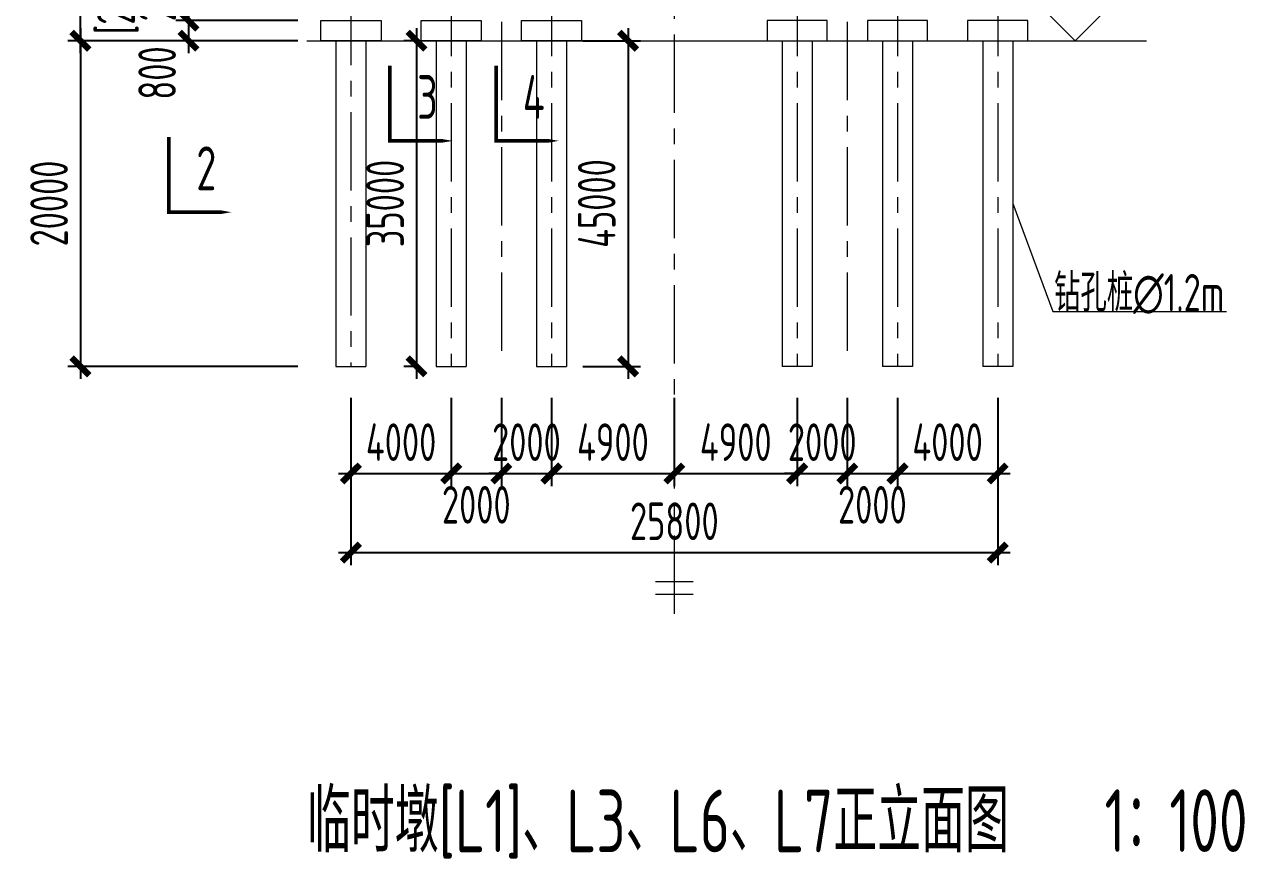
# Model space of a CAD drawing. Extents: x -2876908 to 633791, y -1383861 to 872234.
# Drawn here: x -1547792 to -1499117, y -561626 to -528327 of the extents above; entities that cross this region are included whole.
import ezdxf
from ezdxf.enums import TextEntityAlignment as Align

# ---------------------------------------------------------------- set-up
doc = ezdxf.new("R2010")
doc.units = 0
doc.header["$LTSCALE"] = 5
doc.header["$MEASUREMENT"] = 0
doc.linetypes.add('CENTER', pattern=[2, 1.25, -0.25, 0.25, -0.25])
doc.layers.get('0').update_dxf_attribs({"linetype": 'CONTINUOUS', "lineweight": 25})
doc.layers.get('DEFPOINTS').update_dxf_attribs({"color": 35, "linetype": 'CONTINUOUS', "lineweight": 13})
for name, color, linetype, lineweight in [('3中心线', 6, 'CENTER', 18), ('5标注', 3, 'CONTINUOUS', 15), ('6文本', 7, 'CONTINUOUS', 15), ('7边界线', 8, 'CONTINUOUS', 15), ('8轮廓线', 4, 'CONTINUOUS', 15), ('DIM', 3, 'CONTINUOUS', 0), ('THIN', 7, 'CONTINUOUS', 0)]:
    doc.layers.add(name, color=color, linetype=linetype, lineweight=lineweight)
doc.styles.add('TSSD_Dimension', font='tssdeng.shx', dxfattribs={"width": 0.7, "bigfont": 'hztxt.shx'})
doc.styles.add('TSSD_NORM', font='tssdeng.shx', dxfattribs={"width": 0.7, "bigfont": 'hztxt.shx'})
doc.dimstyles.new('TSSD_100_100', dxfattribs={"dimtxt": 300, "dimasz": 100, "dimexe": 100, "dimexo": 250, "dimgap": 100, "dimtad": 1, "dimdec": 0, "dimzin": 0, "dimdsep": 46, "dimtxsty": 'TSSD_Dimension', "dimblk": 'ARCHTICK', "dimblk1": 'ARCHTICK', "dimblk2": 'ARCHTICK', "dimcen": 0, "dimdle": 100, "dimclrt": 7, "dimadec": 0, "dimazin": 0, "dimtfac": 1, "dimtdec": 0, "dimtix": 1, "dimtmove": 2, "dimatfit": 3, "dimfxl": 1, "dimtolj": 1, "dimtzin": 0, "dimarcsym": 0})

# ---------------------------------------------------------------- blocks, each defined once
blk = doc.blocks.new('_ArchTick')
at = {"color": 0, "linetype": 'ByBlock', "const_width": 0.5}
blk.add_lwpolyline([(-0.707, -0.707), (0.707, 0.707)], dxfattribs=at)
blk = doc.blocks.new('*D2383')
at = {"layer": 'DEFPOINTS', "color": 0, "transparency": 16777216}
for p in [(-1534766, -541977), (-1530766, -541977), (-1530766, -546253)]:
    blk.add_point(p, dxfattribs=at)
at = {"layer": 'DIM', "color": 0, "lineweight": -2, "transparency": 16777216}
for p, q in [((-1534766, -543227), (-1534766, -546753)), ((-1530766, -543227), (-1530766, -546753)), ((-1535266, -546253), (-1530266, -546253))]:
    blk.add_line(p, q, dxfattribs=at)
at = {"layer": 'DIM', "color": 0, "lineweight": -2, "transparency": 16777216, "xscale": 500, "yscale": 500, "zscale": 500, "rotation": 180}
blk.add_blockref('_ArchTick', (-1534766, -546253), dxfattribs=at)
at = {"layer": 'DIM', "color": 0, "lineweight": -2, "transparency": 16777216, "xscale": 500, "yscale": 500, "zscale": 500}
blk.add_blockref('_ArchTick', (-1530766, -546253), dxfattribs=at)
at = {"layer": 'DIM', "color": 7, "transparency": 16777216, "insert": (-1532766, -545003), "char_height": 1500, "attachment_point": 5, "style": 'TSSD_Dimension'}
blk.add_mtext('\\A1;4000', dxfattribs=at)
blk = doc.blocks.new('*D2384')
at = {"layer": 'DEFPOINTS', "color": 0, "transparency": 16777216}
for p in [(-1530766, -541977), (-1528766, -541977), (-1528766, -546253)]:
    blk.add_point(p, dxfattribs=at)
at = {"layer": 'DIM', "color": 0, "lineweight": -2, "transparency": 16777216}
for p, q in [((-1530766, -543227), (-1530766, -546753)), ((-1528766, -543227), (-1528766, -546753)), ((-1531266, -546253), (-1528266, -546253))]:
    blk.add_line(p, q, dxfattribs=at)
at = {"layer": 'DIM', "color": 0, "lineweight": -2, "transparency": 16777216, "xscale": 500, "yscale": 500, "zscale": 500, "rotation": 180}
blk.add_blockref('_ArchTick', (-1530766, -546253), dxfattribs=at)
at = {"layer": 'DIM', "color": 0, "lineweight": -2, "transparency": 16777216, "xscale": 500, "yscale": 500, "zscale": 500}
blk.add_blockref('_ArchTick', (-1528766, -546253), dxfattribs=at)
at = {"layer": 'DIM', "color": 7, "transparency": 16777216, "insert": (-1529766, -547503), "char_height": 1500, "attachment_point": 5, "style": 'TSSD_Dimension'}
blk.add_mtext('\\A1;2000', dxfattribs=at)
blk = doc.blocks.new('*D2385')
at = {"layer": 'DEFPOINTS', "color": 0, "transparency": 16777216}
for p in [(-1528766, -541977), (-1526766, -541977), (-1526766, -546253)]:
    blk.add_point(p, dxfattribs=at)
at = {"layer": 'DIM', "color": 0, "lineweight": -2, "transparency": 16777216}
for p, q in [((-1528766, -543227), (-1528766, -546753)), ((-1526766, -543227), (-1526766, -546753)), ((-1528766, -546253), (-1529266, -546253)), ((-1528766, -546253), (-1526766, -546253)), ((-1526766, -546253), (-1526266, -546253))]:
    blk.add_line(p, q, dxfattribs=at)
at = {"layer": 'DIM', "color": 0, "lineweight": -2, "transparency": 16777216, "xscale": 500, "yscale": 500, "zscale": 500}
blk.add_blockref('_ArchTick', (-1528766, -546253), dxfattribs=at)
at = {"layer": 'DIM', "color": 0, "lineweight": -2, "transparency": 16777216, "xscale": 500, "yscale": 500, "zscale": 500, "rotation": 180}
blk.add_blockref('_ArchTick', (-1526766, -546253), dxfattribs=at)
at = {"layer": 'DIM', "color": 7, "transparency": 16777216, "insert": (-1527766, -545003), "char_height": 1500, "attachment_point": 5, "style": 'TSSD_Dimension'}
blk.add_mtext('\\A1;2000', dxfattribs=at)
blk = doc.blocks.new('*D2386')
at = {"layer": 'DEFPOINTS', "color": 0, "transparency": 16777216}
for p in [(-1534766, -541977), (-1508966, -541977), (-1508966, -549411)]:
    blk.add_point(p, dxfattribs=at)
at = {"layer": 'DIM', "color": 0, "lineweight": -2, "transparency": 16777216}
for p, q in [((-1534766, -543227), (-1534766, -549911)), ((-1508966, -543227), (-1508966, -549911)), ((-1535266, -549411), (-1508466, -549411))]:
    blk.add_line(p, q, dxfattribs=at)
at = {"layer": 'DIM', "color": 0, "lineweight": -2, "transparency": 16777216, "xscale": 500, "yscale": 500, "zscale": 500, "rotation": 180}
blk.add_blockref('_ArchTick', (-1534766, -549411), dxfattribs=at)
at = {"layer": 'DIM', "color": 0, "lineweight": -2, "transparency": 16777216, "xscale": 500, "yscale": 500, "zscale": 500}
blk.add_blockref('_ArchTick', (-1508966, -549411), dxfattribs=at)
at = {"layer": 'DIM', "color": 7, "transparency": 16777216, "insert": (-1521866, -548161), "char_height": 1500, "attachment_point": 5, "style": 'TSSD_Dimension'}
blk.add_mtext('\\A1;25800', dxfattribs=at)
blk = doc.blocks.new('*D2387')
at = {"layer": 'DEFPOINTS', "color": 0, "transparency": 16777216}
for p in [(-1535631, -528977), (-1545558, -541977), (-1535631, -541977)]:
    blk.add_point(p, dxfattribs=at)
at = {"layer": 'DIM', "color": 0, "lineweight": -2, "transparency": 16777216}
for p, q in [((-1545558, -528477), (-1545558, -542477)), ((-1536881, -528977), (-1546058, -528977)), ((-1536881, -541977), (-1546058, -541977))]:
    blk.add_line(p, q, dxfattribs=at)
at = {"layer": 'DIM', "color": 0, "lineweight": -2, "transparency": 16777216, "xscale": 500, "yscale": 500, "zscale": 500}
for p, rotation in [((-1545558, -528977), 90), ((-1545558, -541977), 270)]:
    blk.add_blockref('_ArchTick', p, dxfattribs=dict(at, rotation=rotation))
at = {"layer": 'DIM', "color": 7, "transparency": 16777216, "insert": (-1546808, -535477), "char_height": 1500, "attachment_point": 5, "rotation": 90, "style": 'TSSD_Dimension'}
blk.add_mtext('\\A1;20000', dxfattribs=at)
blk = doc.blocks.new('*D2397')
at = {"layer": 'DEFPOINTS', "color": 0, "transparency": 16777216}
for p in [(-1545558, -508777), (-1535631, -508777), (-1535631, -528977)]:
    blk.add_point(p, dxfattribs=at)
at = {"layer": 'DIM', "color": 0, "lineweight": -2, "transparency": 16777216}
for p, q in [((-1545558, -529477), (-1545558, -508277)), ((-1536881, -508777), (-1546058, -508777)), ((-1536881, -528977), (-1546058, -528977))]:
    blk.add_line(p, q, dxfattribs=at)
at = {"layer": 'DIM', "color": 0, "lineweight": -2, "transparency": 16777216, "xscale": 500, "yscale": 500, "zscale": 500}
for p, rotation in [((-1545558, -508777), 90), ((-1545558, -528977), 270)]:
    blk.add_blockref('_ArchTick', p, dxfattribs=dict(at, rotation=rotation))
at = {"layer": 'DIM', "color": 7, "transparency": 16777216, "insert": (-1546808, -518877), "char_height": 1500, "attachment_point": 5, "rotation": 90, "style": 'TSSD_Dimension'}
blk.add_mtext('\\A1;20200', dxfattribs=at)
blk = doc.blocks.new('*D2402')
at = {"layer": 'DEFPOINTS', "color": 0, "transparency": 16777216}
for p in [(-1535631, -525477), (-1541247, -528177), (-1535631, -528177)]:
    blk.add_point(p, dxfattribs=at)
at = {"layer": 'DIM', "color": 0, "lineweight": -2, "transparency": 16777216}
for p, q in [((-1541247, -525477), (-1541247, -524977)), ((-1536881, -525477), (-1541747, -525477)), ((-1541247, -525477), (-1541247, -528177)), ((-1536881, -528177), (-1541747, -528177)), ((-1541247, -528177), (-1541247, -528677))]:
    blk.add_line(p, q, dxfattribs=at)
at = {"layer": 'DIM', "color": 0, "lineweight": -2, "transparency": 16777216, "xscale": 500, "yscale": 500, "zscale": 500}
for p, rotation in [((-1541247, -525477), 270), ((-1541247, -528177), 90)]:
    blk.add_blockref('_ArchTick', p, dxfattribs=dict(at, rotation=rotation))
at = {"layer": 'DIM', "color": 7, "transparency": 16777216, "insert": (-1542497, -526827), "char_height": 1500, "attachment_point": 5, "rotation": 90, "style": 'TSSD_Dimension'}
blk.add_mtext('\\A1;2700', dxfattribs=at)
blk = doc.blocks.new('*D2403')
at = {"layer": 'DEFPOINTS', "color": 0, "transparency": 16777216}
for p in [(-1535631, -528177), (-1541247, -528977), (-1535631, -528977)]:
    blk.add_point(p, dxfattribs=at)
at = {"layer": 'DIM', "color": 0, "lineweight": -2, "transparency": 16777216}
for p, q in [((-1541247, -528177), (-1541247, -527677)), ((-1536881, -528177), (-1541747, -528177)), ((-1541247, -528177), (-1541247, -528977)), ((-1536881, -528977), (-1541747, -528977)), ((-1541247, -528977), (-1541247, -529477))]:
    blk.add_line(p, q, dxfattribs=at)
at = {"layer": 'DIM', "color": 0, "lineweight": -2, "transparency": 16777216, "xscale": 500, "yscale": 500, "zscale": 500}
for p, rotation in [((-1541247, -528177), 270), ((-1541247, -528977), 90)]:
    blk.add_blockref('_ArchTick', p, dxfattribs=dict(at, rotation=rotation))
at = {"layer": 'DIM', "color": 7, "transparency": 16777216, "insert": (-1542497, -530267), "char_height": 1500, "attachment_point": 5, "rotation": 90, "style": 'TSSD_Dimension'}
blk.add_mtext('\\A1;800', dxfattribs=at)
blk = doc.blocks.new('*D2404')
at = {"layer": 'DEFPOINTS', "color": 0, "transparency": 16777216}
for p in [(-1530766, -528977), (-1532151, -541977), (-1530766, -541977)]:
    blk.add_point(p, dxfattribs=at)
at = {"layer": 'DIM', "color": 0, "lineweight": -2, "transparency": 16777216}
for p, q in [((-1532151, -528477), (-1532151, -542477)), ((-1532016, -528977), (-1532651, -528977)), ((-1532016, -541977), (-1532651, -541977))]:
    blk.add_line(p, q, dxfattribs=at)
at = {"layer": 'DIM', "color": 0, "lineweight": -2, "transparency": 16777216, "xscale": 500, "yscale": 500, "zscale": 500}
for p, rotation in [((-1532151, -528977), 90), ((-1532151, -541977), 270)]:
    blk.add_blockref('_ArchTick', p, dxfattribs=dict(at, rotation=rotation))
at = {"layer": 'DIM', "color": 7, "transparency": 16777216, "insert": (-1533401, -535477), "char_height": 1500, "attachment_point": 5, "rotation": 90, "style": 'TSSD_Dimension'}
blk.add_mtext('\\A1;35000', dxfattribs=at)
blk = doc.blocks.new('*D2405')
at = {"layer": 'DEFPOINTS', "color": 0, "transparency": 16777216}
for p in [(-1526766, -528977), (-1526766, -541977), (-1523712, -541977)]:
    blk.add_point(p, dxfattribs=at)
at = {"layer": 'DIM', "color": 0, "lineweight": -2, "transparency": 16777216}
for p, q in [((-1523712, -528477), (-1523712, -542477)), ((-1525516, -528977), (-1523212, -528977)), ((-1525516, -541977), (-1523212, -541977))]:
    blk.add_line(p, q, dxfattribs=at)
at = {"layer": 'DIM', "color": 0, "lineweight": -2, "transparency": 16777216, "xscale": 500, "yscale": 500, "zscale": 500}
for p, rotation in [((-1523712, -528977), 90), ((-1523712, -541977), 270)]:
    blk.add_blockref('_ArchTick', p, dxfattribs=dict(at, rotation=rotation))
at = {"layer": 'DIM', "color": 7, "transparency": 16777216, "insert": (-1524962, -535477), "char_height": 1500, "attachment_point": 5, "rotation": 90, "style": 'TSSD_Dimension'}
blk.add_mtext('\\A1;45000', dxfattribs=at)
blk = doc.blocks.new('*D2406')
at = {"layer": 'DEFPOINTS', "color": 0, "transparency": 16777216}
for p in [(-1526766, -541977), (-1521866, -541977), (-1521866, -546253)]:
    blk.add_point(p, dxfattribs=at)
at = {"layer": 'DIM', "color": 0, "lineweight": -2, "transparency": 16777216}
for p, q in [((-1526766, -543227), (-1526766, -546753)), ((-1521866, -543227), (-1521866, -546753)), ((-1527266, -546253), (-1521366, -546253))]:
    blk.add_line(p, q, dxfattribs=at)
at = {"layer": 'DIM', "color": 0, "lineweight": -2, "transparency": 16777216, "xscale": 500, "yscale": 500, "zscale": 500, "rotation": 180}
blk.add_blockref('_ArchTick', (-1526766, -546253), dxfattribs=at)
at = {"layer": 'DIM', "color": 0, "lineweight": -2, "transparency": 16777216, "xscale": 500, "yscale": 500, "zscale": 500}
blk.add_blockref('_ArchTick', (-1521866, -546253), dxfattribs=at)
at = {"layer": 'DIM', "color": 7, "transparency": 16777216, "insert": (-1524316, -545003), "char_height": 1500, "attachment_point": 5, "style": 'TSSD_Dimension'}
blk.add_mtext('\\A1;4900', dxfattribs=at)
blk = doc.blocks.new('*D2407')
at = {"layer": 'DEFPOINTS', "color": 0, "transparency": 16777216}
for p in [(-1521866, -541977), (-1516966, -541977), (-1516966, -546253)]:
    blk.add_point(p, dxfattribs=at)
at = {"layer": 'DIM', "color": 0, "lineweight": -2, "transparency": 16777216}
for p, q in [((-1521866, -543227), (-1521866, -546753)), ((-1516966, -543227), (-1516966, -546753)), ((-1522366, -546253), (-1516466, -546253))]:
    blk.add_line(p, q, dxfattribs=at)
at = {"layer": 'DIM', "color": 0, "lineweight": -2, "transparency": 16777216, "xscale": 500, "yscale": 500, "zscale": 500, "rotation": 180}
blk.add_blockref('_ArchTick', (-1521866, -546253), dxfattribs=at)
at = {"layer": 'DIM', "color": 0, "lineweight": -2, "transparency": 16777216, "xscale": 500, "yscale": 500, "zscale": 500}
blk.add_blockref('_ArchTick', (-1516966, -546253), dxfattribs=at)
at = {"layer": 'DIM', "color": 7, "transparency": 16777216, "insert": (-1519416, -545003), "char_height": 1500, "attachment_point": 5, "style": 'TSSD_Dimension'}
blk.add_mtext('\\A1;4900', dxfattribs=at)
blk = doc.blocks.new('*D2408')
at = {"layer": 'DEFPOINTS', "color": 0, "transparency": 16777216}
for p in [(-1516966, -541977), (-1514966, -541977), (-1514966, -546253)]:
    blk.add_point(p, dxfattribs=at)
at = {"layer": 'DIM', "color": 0, "lineweight": -2, "transparency": 16777216}
for p, q in [((-1516966, -543227), (-1516966, -546753)), ((-1514966, -543227), (-1514966, -546753)), ((-1516966, -546253), (-1517466, -546253)), ((-1516966, -546253), (-1514966, -546253)), ((-1514966, -546253), (-1514466, -546253))]:
    blk.add_line(p, q, dxfattribs=at)
at = {"layer": 'DIM', "color": 0, "lineweight": -2, "transparency": 16777216, "xscale": 500, "yscale": 500, "zscale": 500}
blk.add_blockref('_ArchTick', (-1516966, -546253), dxfattribs=at)
at = {"layer": 'DIM', "color": 0, "lineweight": -2, "transparency": 16777216, "xscale": 500, "yscale": 500, "zscale": 500, "rotation": 180}
blk.add_blockref('_ArchTick', (-1514966, -546253), dxfattribs=at)
at = {"layer": 'DIM', "color": 7, "transparency": 16777216, "insert": (-1515966, -545003), "char_height": 1500, "attachment_point": 5, "style": 'TSSD_Dimension'}
blk.add_mtext('\\A1;2000', dxfattribs=at)
blk = doc.blocks.new('*D2409')
at = {"layer": 'DEFPOINTS', "color": 0, "transparency": 16777216}
for p in [(-1514966, -541977), (-1512966, -541977), (-1512966, -546253)]:
    blk.add_point(p, dxfattribs=at)
at = {"layer": 'DIM', "color": 0, "lineweight": -2, "transparency": 16777216}
for p, q in [((-1514966, -543227), (-1514966, -546753)), ((-1512966, -543227), (-1512966, -546753)), ((-1515466, -546253), (-1512466, -546253))]:
    blk.add_line(p, q, dxfattribs=at)
at = {"layer": 'DIM', "color": 0, "lineweight": -2, "transparency": 16777216, "xscale": 500, "yscale": 500, "zscale": 500, "rotation": 180}
blk.add_blockref('_ArchTick', (-1514966, -546253), dxfattribs=at)
at = {"layer": 'DIM', "color": 0, "lineweight": -2, "transparency": 16777216, "xscale": 500, "yscale": 500, "zscale": 500}
blk.add_blockref('_ArchTick', (-1512966, -546253), dxfattribs=at)
at = {"layer": 'DIM', "color": 7, "transparency": 16777216, "insert": (-1513966, -547503), "char_height": 1500, "attachment_point": 5, "style": 'TSSD_Dimension'}
blk.add_mtext('\\A1;2000', dxfattribs=at)
blk = doc.blocks.new('*D2410')
at = {"layer": 'DEFPOINTS', "color": 0, "transparency": 16777216}
for p in [(-1512966, -541977), (-1508966, -541977), (-1508966, -546253)]:
    blk.add_point(p, dxfattribs=at)
at = {"layer": 'DIM', "color": 0, "lineweight": -2, "transparency": 16777216}
for p, q in [((-1512966, -543227), (-1512966, -546753)), ((-1508966, -543227), (-1508966, -546753)), ((-1513466, -546253), (-1508466, -546253))]:
    blk.add_line(p, q, dxfattribs=at)
at = {"layer": 'DIM', "color": 0, "lineweight": -2, "transparency": 16777216, "xscale": 500, "yscale": 500, "zscale": 500, "rotation": 180}
blk.add_blockref('_ArchTick', (-1512966, -546253), dxfattribs=at)
at = {"layer": 'DIM', "color": 0, "lineweight": -2, "transparency": 16777216, "xscale": 500, "yscale": 500, "zscale": 500}
blk.add_blockref('_ArchTick', (-1508966, -546253), dxfattribs=at)
at = {"layer": 'DIM', "color": 7, "transparency": 16777216, "insert": (-1510966, -545003), "char_height": 1500, "attachment_point": 5, "style": 'TSSD_Dimension'}
blk.add_mtext('\\A1;4000', dxfattribs=at)

msp = doc.modelspace()

# ---------------------------------------------------------------- linework, layer by layer
at = {"layer": '3中心线', "ltscale": 500}
for p, q in [((-1521865.759, -488731.631), (-1521865.759, -552082.793)), ((-1528765.756, -508226.869), (-1528765.756, -541976.869)), ((-1514965.763, -508226.869), (-1514965.763, -541976.869)), ((-1530765.756, -511476.869), (-1530765.756, -541976.869)), ((-1526765.756, -511476.869), (-1526765.756, -541976.869)), ((-1516965.763, -511476.869), (-1516965.763, -541976.869)), ((-1512965.763, -511476.869), (-1512965.763, -541976.869)), ((-1508965.763, -511476.869), (-1508965.763, -541976.869)), ((-1534765.756, -511826.869), (-1534765.756, -541976.869))]:
    msp.add_line(p, q, dxfattribs=at)
at = {"layer": '5标注'}
msp.add_line((-1506769.158, -539789.873), (-1499839.61, -539789.873), dxfattribs=at)
at = {"layer": '5标注', "flags": 128}
for points in [[(-1533212.594, -529975.616, 150, 150, 0), (-1533212.594, -532975.616, 150, 150, 0), (-1531712.594, -532975.616, 350, 0, 0), (-1530712.594, -532975.616, 0, 0, 0)], [(-1528973.928, -529975.616, 150, 150, 0), (-1528973.928, -532975.616, 150, 150, 0), (-1527473.928, -532975.616, 350, 0, 0), (-1526473.928, -532975.616, 0, 0, 0)], [(-1542034.837, -532823.431, 150, 150, 0), (-1542034.837, -535823.431, 150, 150, 0), (-1540534.837, -535823.431, 350, 0, 0), (-1539534.837, -535823.431, 0, 0, 0)]]:
    msp.add_lwpolyline(points, format="xyseb", dxfattribs=at)
at = {"layer": '5标注'}
msp.add_lwpolyline([(-1508365.763, -535476.869), (-1506769.158, -539789.873)], dxfattribs=at)
at = {"layer": '7边界线'}
msp.add_line((-1536521.122, -528976.869), (-1503035.548, -528976.869), dxfattribs=at)
at = {"layer": '8轮廓线'}
for p, q in [((-1535365.756, -528976.869), (-1535365.756, -541976.869)), ((-1534165.756, -528976.869), (-1534165.756, -541976.869)), ((-1531365.756, -528976.869), (-1531365.756, -541976.869)), ((-1530165.756, -528976.869), (-1530165.756, -541976.869)), ((-1527365.756, -528976.869), (-1527365.756, -541976.869)), ((-1526165.756, -528976.869), (-1526165.756, -541976.869)), ((-1517565.763, -528976.869), (-1517565.763, -541976.869)), ((-1516365.763, -528976.869), (-1516365.763, -541976.869)), ((-1513565.763, -528976.869), (-1513565.763, -541976.869)), ((-1512365.763, -528976.869), (-1512365.763, -541976.869)), ((-1509565.763, -528976.869), (-1509565.763, -541976.869)), ((-1508365.763, -528976.869), (-1508365.763, -541976.869)), ((-1535365.756, -541976.869), (-1534165.756, -541976.869)), ((-1531365.756, -541976.869), (-1530165.756, -541976.869)), ((-1527365.756, -541976.869), (-1526165.756, -541976.869)), ((-1516365.763, -541976.869), (-1517565.763, -541976.869)), ((-1512365.763, -541976.869), (-1513565.763, -541976.869)), ((-1508365.763, -541976.869), (-1509565.763, -541976.869))]:
    msp.add_line(p, q, dxfattribs=at)
for points in [[(-1535965.756, -528976.869), (-1535965.756, -528176.869), (-1533565.756, -528176.869), (-1533565.756, -528976.869)], [(-1531965.756, -528976.869), (-1531965.756, -528176.869), (-1529565.756, -528176.869), (-1529565.756, -528976.869)], [(-1527965.756, -528976.869), (-1527965.756, -528176.869), (-1525565.756, -528176.869), (-1525565.756, -528976.869)], [(-1515765.763, -528976.869), (-1515765.763, -528176.869), (-1518165.763, -528176.869), (-1518165.763, -528976.869)], [(-1511765.763, -528976.869), (-1511765.763, -528176.869), (-1514165.763, -528176.869), (-1514165.763, -528976.869)], [(-1507765.763, -528976.869), (-1507765.763, -528176.869), (-1510165.763, -528176.869), (-1510165.763, -528976.869)]]:
    msp.add_lwpolyline(points, close=True, dxfattribs=at)
at = {"layer": 'THIN'}
for p, q in [((-1505879.486, -528976.869), (-1507379.486, -527476.869)), ((-1505879.486, -528976.869), (-1504379.486, -527476.869)), ((-1508360.885, -528976.869), (-1504379.486, -528976.869)), ((-1521115.759, -550582.793), (-1522615.759, -550582.793)), ((-1521115.759, -551082.793), (-1522615.759, -551082.793))]:
    msp.add_line(p, q, dxfattribs=at)

# ---------------------------------------------------------------- texts
at = {"layer": '6文本', "style": 'TSSD_NORM', "width": 0.7}
for s, p in [('3', (-1531712.594, -531225.616)), ('4', (-1527473.928, -531225.616)), ('2', (-1540534.837, -534073.431))]:
    msp.add_text(s, height=1750, dxfattribs=at).set_placement(p, align=Align.MIDDLE_CENTER)
for s, p in [('临时墩[L1]、L3、L6、L7正立面图 ', (-1521988.954, -560110.141)), ('1：100', (-1501852.277, -560110.141))]:
    msp.add_text(s, height=2500, dxfattribs=at).set_placement(p, align=Align.MIDDLE)
at = {"layer": 'DIM', "color": 7, "style": 'TSSD_Dimension', "width": 0.7}
msp.add_text('钻孔桩∅1.2m', height=1500, dxfattribs=at).set_placement((-1506713.382, -539789.873))
at = {"layer": 'DIM', "color": 7, "insert": (-1544060.2, -526913.453), "char_height": 1500, "attachment_point": 5, "rotation": 90, "style": 'TSSD_Dimension'}
msp.add_mtext('\\A1;[2450]', dxfattribs=at)

# ---------------------------------------------------------------- dimensions: what is measured, and where the dimension line sits
at = {"layer": 'DIM'}
for base, p1, p2, picture, middle in [((-1545557.545, -508776.869), (-1535630.756, -528976.869), (-1535630.756, -508776.869), '*D2397', (-1546807.545, -518876.869)), ((-1541246.614, -528176.869), (-1535630.756, -525476.869), (-1535630.756, -528176.869), '*D2402', (-1542496.614, -526826.869))]:
    dim = msp.add_linear_dim(base=base, p1=p1, p2=p2, angle=90, dimstyle='TSSD_100_100', override={"dimtxt": 1500, "dimasz": 500, "dimexe": 500, "dimexo": 1250, "dimgap": 500, "dimdle": 500}, dxfattribs=at)
    dim.commit()
    dim.dimension.update_dxf_attribs({"geometry": picture, "text_midpoint": middle})
dim = msp.add_linear_dim(base=(-1541246.614, -528976.869), p1=(-1535630.756, -528176.869), p2=(-1535630.756, -528976.869), angle=90, dimstyle='TSSD_100_100', override={"dimtxt": 1500, "dimasz": 500, "dimexe": 500, "dimexo": 1250, "dimgap": 500, "dimdle": 500}, dxfattribs=at)
dim.commit()
dim.dimension.update_dxf_attribs({"geometry": '*D2403', "text_midpoint": (-1542496.614, -530267.254), "dimtype": 160})
for base, p1, p2, text, picture, middle in [((-1545557.545, -541976.869), (-1535630.756, -528976.869), (-1535630.756, -541976.869), '20000', '*D2387', (-1546807.545, -535476.869)), ((-1532150.816, -541976.869), (-1530765.756, -528976.869), (-1530765.756, -541976.869), '35000', '*D2404', (-1533400.816, -535476.869)), ((-1523712.205, -541976.869), (-1526765.756, -528976.869), (-1526765.756, -541976.869), '45000', '*D2405', (-1524962.205, -535476.869))]:
    dim = msp.add_linear_dim(base=base, p1=p1, p2=p2, angle=90, text=text, dimstyle='TSSD_100_100', override={"dimtxt": 1500, "dimasz": 500, "dimexe": 500, "dimexo": 1250, "dimgap": 500, "dimdle": 500}, dxfattribs=at)
    dim.commit()
    dim.dimension.update_dxf_attribs({"geometry": picture, "text_midpoint": middle})
for base, p1, p2, picture, middle in [((-1530765.756, -546253.31), (-1534765.756, -541976.869), (-1530765.756, -541976.869), '*D2383', (-1532765.756, -545003.31)), ((-1508965.763, -549411.349), (-1534765.756, -541976.869), (-1508965.763, -541976.869), '*D2386', (-1521865.759, -548161.349)), ((-1526765.756, -546253.31), (-1528765.756, -541976.869), (-1526765.756, -541976.869), '*D2385', (-1527765.756, -545003.31)), ((-1521865.759, -546253.31), (-1526765.756, -541976.869), (-1521865.759, -541976.869), '*D2406', (-1524315.758, -545003.31)), ((-1516965.763, -546253.31), (-1521865.759, -541976.869), (-1516965.763, -541976.869), '*D2407', (-1519415.761, -545003.31)), ((-1514965.763, -546253.31), (-1516965.763, -541976.869), (-1514965.763, -541976.869), '*D2408', (-1515965.763, -545003.31)), ((-1508965.763, -546253.31), (-1512965.763, -541976.869), (-1508965.763, -541976.869), '*D2410', (-1510965.763, -545003.31))]:
    dim = msp.add_linear_dim(base=base, p1=p1, p2=p2, dimstyle='TSSD_100_100', override={"dimtxt": 1500, "dimasz": 500, "dimexe": 500, "dimexo": 1250, "dimgap": 500, "dimdle": 500}, dxfattribs=at)
    dim.commit()
    dim.dimension.update_dxf_attribs({"geometry": picture, "text_midpoint": middle})
for base, p1, p2, picture, middle in [((-1528765.756, -546253.31), (-1530765.756, -541976.869), (-1528765.756, -541976.869), '*D2384', (-1529765.756, -547503.31)), ((-1512965.763, -546253.31), (-1514965.763, -541976.869), (-1512965.763, -541976.869), '*D2409', (-1513965.763, -547503.31))]:
    dim = msp.add_linear_dim(base=base, p1=p1, p2=p2, dimstyle='TSSD_100_100', override={"dimtxt": 1500, "dimasz": 500, "dimexe": 500, "dimexo": 1250, "dimgap": 500, "dimdle": 500}, dxfattribs=at)
    dim.commit()
    dim.dimension.update_dxf_attribs({"geometry": picture, "text_midpoint": middle, "dimtype": 160})

doc.saveas('drawing.dxf')
